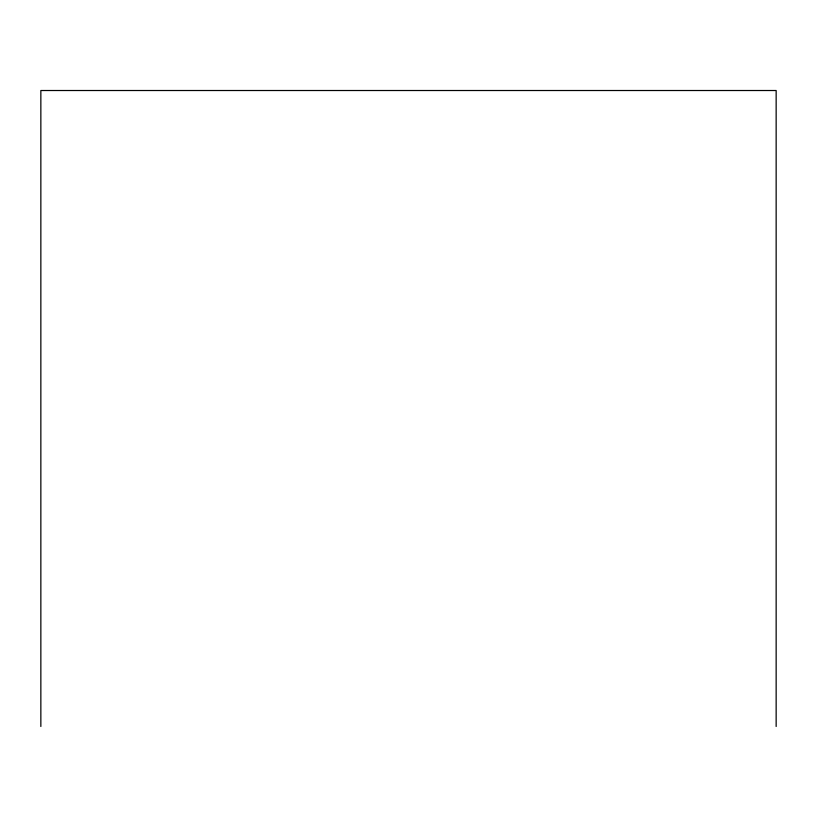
<?xml version="1.0" encoding="UTF-8"?>
<svg xmlns="http://www.w3.org/2000/svg" width="817" height="817" viewBox="0 0 817 817"><rect width="100%" height="100%" fill="white"/><g stroke="black" fill="none" stroke-linecap="round" stroke-linejoin="round"><path stroke-width="1.23" d="M776.15 726.487L776.15 90.513L40.85 90.513L40.85 726.487"/></g></svg>
